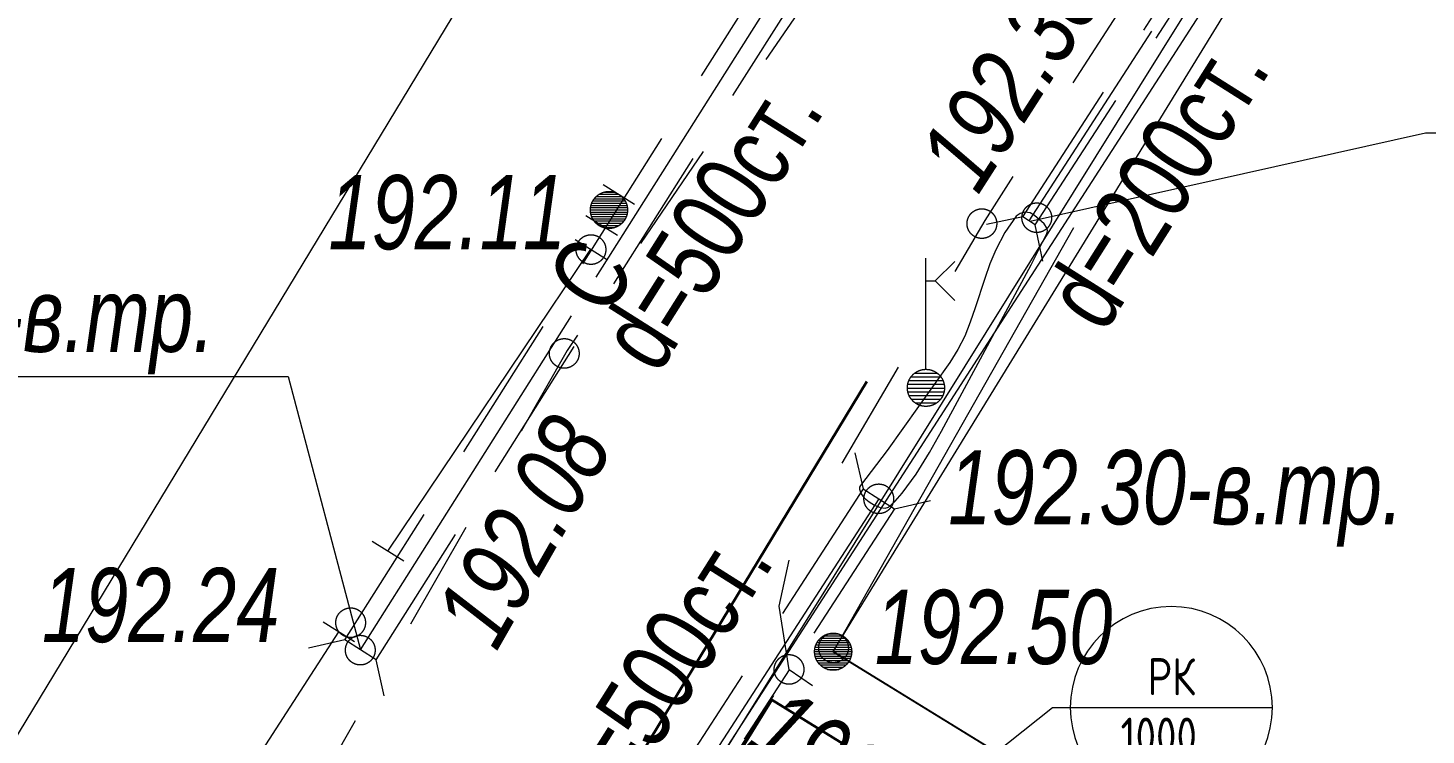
# Model space of a CAD drawing. Header units: millimetres. Extents: x -38151500 to -37084347, y -20520149 to -20417590.
# Drawn here: x -38101260 to -38082412, y -20466974 to -20457442 of the extents above; entities that cross this region are included whole.
import ezdxf
from ezdxf.xclip import XClip

# ---------------------------------------------------------------- set-up
doc = ezdxf.new("R2010")
doc.units = ezdxf.units.MM
doc.header["$MEASUREMENT"] = 0
doc.header["$XCLIPFRAME"] = 0
doc.linetypes.add('Новофедоровское_снт 28_07$0$l049', pattern=[3000, 2000, -1000])
doc.linetypes.add('Новофедоровское_снт 28_07$0$l189_2', pattern=[3000, 1500, -1500])
doc.layers.add('!!! ПОДОСНОВА', color=7, linetype='Continuous')
doc.layers.add('Дренаж выноски', color=7, linetype='Continuous')
for name, color, linetype, lineweight in [('Дренаж выноски_Ном._пера__21', 20, 'Continuous', 15), ('Новый_ГП_Граница участка_Ном._пера__1', 1, 'Continuous', 40), ('Новый_ГП_Дороги_проезды_Ном._пера__251', 250, 'Continuous', 40), ('Чертеж_1_Новофедоровское_снт 28_07$0$tp_отметки_новые_Ном._пера__253', 252, 'Continuous', 18), ('Чертеж_1_Новофедоровское_снт 28_07$0$tp_трубы под дорогой_Ном._пера__253', 252, 'Continuous', 18), ('Чертеж_1_Новофедоровское_снт 28_07$0$U_ТЕКСТ_БЕЛЫЙ_Ном._пера__253', 252, 'Continuous', 18), ('Чертеж_1_Новый_ГП_Топография_Ном._пера__253', 252, 'Continuous', 18), ('Чертеж_1_Новый_Новофедоровское_снт 28_07$0$tp_Дороги_Ном._пера__253', 252, 'Continuous', 18), ('Чертеж_1_Новый_Новофедоровское_снт 28_07$0$tp_канавы_Ном._пера__253', 252, 'Continuous', 18), ('Чертеж_1_Новый_Новофедоровское_снт 28_07$0$tp_ЛЭП нн_Ном._пера__253', 252, 'Continuous', 18), ('Чертеж_1_Новый_Новофедоровское_снт 28_07$0$tp_Ограждения ДЕР_Ном._пера__253', 252, 'Continuous', 18), ('Чертеж_1_Новый_Новофедоровское_снт 28_07$0$tp_Ограждения мет_Ном._пера__253', 252, 'Continuous', 18), ('Чертеж_1_Новый_Новофедоровское_снт 28_07$0$tp_Ограждения рабица_Ном._пера__253', 252, 'Continuous', 18), ('Чертеж_1_Новый_Новофедоровское_снт 28_07$0$tp_Ограждения_Ном._пера__253', 252, 'Continuous', 18), ('Чертеж_1_Новый_Новофедоровское_снт 28_07$0$tp_Ограждения_Ном._пера__7', 7, 'Continuous', 18), ('Чертеж_1_Новый_Новофедоровское_снт 28_07$0$tp_отметки_новые_Ном._пера__253', 252, 'Continuous', 18), ('Чертеж_1_Новый_Новофедоровское_снт 28_07$0$tp_отметки_новые_Ном._пера__7', 7, 'Continuous', 18), ('Чертеж_1_Новый_Новофедоровское_снт 28_07$0$tp_сооружения_Ном._пера__7', 7, 'Continuous', 18), ('Чертеж_1_Новый_Новофедоровское_снт 28_07$0$tp_трубы под дорогой_Ном._пера__253', 252, 'Continuous', 18), ('Чертеж_1_Новый_Новофедоровское_снт 28_07$0$U_Водосток_Ном._пера__253', 252, 'Continuous', 18), ('Чертеж_1_Новый_Новофедоровское_снт 28_07$0$U_Газопровод_Ном._пера__253', 252, 'Continuous', 18)]:
    doc.layers.add(name, color=color, linetype=linetype, lineweight=lineweight)
doc.styles.add('СГЕНЕРИР_СТИЛЬ_1', font='arial.ttf', dxfattribs={"width": 0.75})
doc.styles.add('СГЕНЕРИР_СТИЛЬ_3', font='arial.ttf', dxfattribs={"width": 0.749999})
doc.styles.add('СГЕНЕРИР_СТИЛЬ_6', font='')
doc.styles.get('СГЕНЕРИР_СТИЛЬ_6').set_extended_font_data('GOST_type_A')
doc.linetypes.add('МЕЖА', pattern='A,0,[6,генпплан 2025_06_18 dima вариант 21.Shx,S=39.68254,R=0,X=0,Y=0],-5480,0', length=5480)
doc.linetypes.add('Новофедоровское_снт 28_07$0$l474_2o', pattern='A,0,[3,генпплан 2025_06_18 dima вариант 21.Shx,S=31.746032,R=0,X=0,Y=0],-5000,0', length=5000)
doc.linetypes.add('Новофедоровское_снт 28_07$0$lm334', pattern='A,0,[4,генпплан 2025_06_18 dima вариант 21.Shx,S=79.365079,R=0,X=0,Y=0],-11000,0', length=11000)
doc.linetypes.add('Новофедоровское_снт 28_07$0$З ДЕРЕВ', pattern='A,0,[2,генпплан 2025_06_18 dima вариант 21.Shx,S=19.84127,R=0,X=0,Y=0.2],-2500,0', length=2500)
doc.linetypes.add('Новофедоровское_снт 28_07$0$ЗАБОР_СЕТКА', pattern='A,0,[1,генпплан 2025_06_18 dima вариант 21.Shx,S=39.68254,R=0,X=0,Y=0],-5000,0', length=5000)
doc.linetypes.add('Новофедоровское_снт 28_07$0$МЕЖА', pattern='A,0,[5,генпплан 2025_06_18 dima вариант 21.Shx,S=46.746032,R=0,X=0,Y=0],-6500,0', length=6500)

# ---------------------------------------------------------------- blocks, each defined once
blk = doc.blocks.new('Чертеж_1_1')
at = {"layer": 'Чертеж_1_Новый_ГП_Топография_Ном._пера__253', "color": 252, "linetype": 'Новофедоровское_снт 28_07$0$МЕЖА', "lineweight": 18, "flags": 128}
for points in [[(-38122200, -20517064), (-38122160, -20517000), (-38111673, -20499900), (-38085503, -20516708), (-38073942, -20500671), (-38064026, -20487867), (-38065780, -20480650), (-38067785, -20473503), (-38073278, -20475465), (-38076133, -20474628), (-38090404, -20465849), (-38080455, -20449640), (-38088064, -20444942), (-38129095, -20512686)], [(-38091230, -20466500), (-38071830, -20478480), (-38069360, -20474480), (-38064920, -20486530), (-38074650, -20500140), (-38073790, -20500700), (-38085150, -20516190), (-38085480, -20516730), (-38085750, -20516560), (-38110230, -20500980), (-38099550, -20483870), (-38101260, -20482750)]]:
    blk.add_lwpolyline(points, close=True, dxfattribs=at)
at = {"layer": 'Чертеж_1_Новый_Новофедоровское_снт 28_07$0$tp_Дороги_Ном._пера__253', "color": 252, "linetype": 'Новофедоровское_снт 28_07$0$l189_2', "lineweight": 18, "flags": 128}
for points in [[(-38090999, -20466094), (-38091133, -20465239), (-38090967, -20464466), (-38088357, -20460039), (-38076052, -20440842), (-38072990, -20437186), (-38071256, -20435998), (-38069140, -20435528), (-38068128, -20435446), (-38066138, -20435694), (-38064027, -20436711), (-38063227, -20437573)], [(-38088467, -20451967), (-38087634, -20452488), (-38093990, -20461790), (-38099672, -20471714), (-38100868, -20471463)]]:
    blk.add_lwpolyline(points, dxfattribs=at)
blk.add_lwpolyline([(-38092830, -20468926), (-38087898, -20472361), (-38086075, -20469524), (-38090999, -20466094)], close=True, dxfattribs=at)
at = {"layer": 'Чертеж_1_Новый_Новофедоровское_снт 28_07$0$tp_канавы_Ном._пера__253', "color": 252, "linetype": 'Continuous', "lineweight": 18, "flags": 128}
blk.add_lwpolyline([(-38089678, -20463139), (-38090037, -20463609), (-38090050, -20463634), (-38090052, -20463661), (-38090032, -20463719), (-38089985, -20463777), (-38089920, -20463831), (-38089846, -20463876), (-38089772, -20463906), (-38089706, -20463917), (-38089659, -20463904), (-38089567, -20463820), (-38089473, -20463715), (-38089286, -20463457), (-38089106, -20463167), (-38088944, -20462879), (-38087734, -20460634), (-38087523, -20460211), (-38087515, -20460178), (-38087521, -20460146), (-38087561, -20460084), (-38087690, -20459969), (-38087751, -20459935), (-38087820, -20459927), (-38087886, -20459942), (-38087937, -20459980), (-38088090, -20460198), (-38088213, -20460432), (-38088293, -20460623), (-38088362, -20460818), (-38088489, -20461213), (-38088556, -20461407), (-38088632, -20461597), (-38088722, -20461779), (-38088830, -20461951)], close=True, dxfattribs=at)
at = {"layer": 'Чертеж_1_Новый_Новофедоровское_снт 28_07$0$tp_ЛЭП нн_Ном._пера__253', "color": 252, "linetype": 'Continuous', "lineweight": 18, "flags": 128}
blk.add_lwpolyline([(-38124200, -20518699), (-38123089, -20517036), (-38102475, -20484194), (-38077438, -20444066), (-38076229, -20442473)], dxfattribs=at)
at = {"layer": 'Чертеж_1_Новый_Новофедоровское_снт 28_07$0$tp_Ограждения ДЕР_Ном._пера__253', "color": 252, "linetype": 'Новофедоровское_снт 28_07$0$З ДЕРЕВ', "lineweight": 18, "flags": 128}
for points in [[(-38096407, -20464494), (-38093673, -20460426)], [(-38100868, -20471463), (-38097071, -20465581)]]:
    blk.add_lwpolyline(points, dxfattribs=at)
at = {"layer": 'Чертеж_1_Новый_Новофедоровское_снт 28_07$0$tp_Ограждения мет_Ном._пера__253', "color": 252, "linetype": 'Новофедоровское_снт 28_07$0$l474_2o', "lineweight": 18, "flags": 128}
blk.add_lwpolyline([(-38087167, -20460137), (-38090405, -20465851)], dxfattribs=at)
at = {"layer": 'Чертеж_1_Новый_Новофедоровское_снт 28_07$0$tp_Ограждения рабица_Ном._пера__253', "color": 252, "linetype": 'Новофедоровское_снт 28_07$0$ЗАБОР_СЕТКА', "lineweight": 18, "flags": 128}
blk.add_lwpolyline([(-38090405, -20465851), (-38076133, -20474628), (-38073278, -20475465)], dxfattribs=at)
at = {"layer": 'Чертеж_1_Новый_Новофедоровское_снт 28_07$0$tp_Ограждения_Ном._пера__253', "color": 252, "linetype": 'Continuous', "lineweight": 18, "flags": 128}
for points in [[(-38093507, -20459551), (-38093083, -20459817)], [(-38093737, -20459971), (-38093314, -20460237)], [(-38093885, -20460293), (-38093461, -20460559)], [(-38096619, -20464361), (-38096195, -20464627)], [(-38097282, -20465448), (-38096859, -20465714)]]:
    blk.add_lwpolyline(points, dxfattribs=at)
at = {"layer": 'Чертеж_1_Новый_Новофедоровское_снт 28_07$0$tp_Ограждения_Ном._пера__7', "color": 7, "linetype": 'Continuous', "lineweight": 18}
for p, q in [((-38093644, -20459774), (-38093209, -20459774)), ((-38093625, -20459744), (-38093230, -20459744)), ((-38093598, -20459714), (-38093257, -20459714)), ((-38093559, -20459684), (-38093296, -20459684)), ((-38093488, -20459654), (-38093368, -20459654)), ((-38093676, -20459894), (-38093177, -20459894)), ((-38093675, -20459924), (-38093180, -20459924)), ((-38093674, -20459864), (-38093180, -20459864)), ((-38093670, -20459954), (-38093184, -20459954)), ((-38093669, -20459834), (-38093186, -20459834)), ((-38093658, -20459804), (-38093195, -20459804)), ((-38093660, -20459984), (-38093193, -20459984)), ((-38093646, -20460014), (-38093208, -20460014)), ((-38093628, -20460044), (-38093227, -20460044)), ((-38093602, -20460074), (-38093253, -20460074)), ((-38093565, -20460104), (-38093290, -20460104)), ((-38093501, -20460134), (-38093351, -20460134)), ((-38090466, -20465609), (-38090346, -20465609)), ((-38090647, -20465789), (-38090164, -20465789)), ((-38090636, -20465759), (-38090173, -20465759)), ((-38090622, -20465729), (-38090187, -20465729)), ((-38090603, -20465699), (-38090208, -20465699)), ((-38090576, -20465669), (-38090235, -20465669)), ((-38090537, -20465639), (-38090274, -20465639)), ((-38090654, -20465849), (-38090155, -20465849)), ((-38090653, -20465879), (-38090158, -20465879)), ((-38090652, -20465819), (-38090158, -20465819)), ((-38090648, -20465909), (-38090162, -20465909)), ((-38090638, -20465939), (-38090171, -20465939)), ((-38090624, -20465969), (-38090186, -20465969)), ((-38090606, -20465999), (-38090205, -20465999)), ((-38090580, -20466029), (-38090231, -20466029)), ((-38090543, -20466059), (-38090268, -20466059)), ((-38090479, -20466089), (-38090329, -20466089))]:
    blk.add_line(p, q, dxfattribs=at)
for centre in [(-38093427, -20459896), (-38090405, -20465851)]:
    blk.add_circle(centre, 250, dxfattribs=at)
at = {"layer": 'Чертеж_1_Новый_Новофедоровское_снт 28_07$0$tp_отметки_новые_Ном._пера__253', "color": 252, "linetype": 'Continuous', "lineweight": 18, "flags": 128}
for points in [[(-38075260, -20458862), (-38082420, -20458862), (-38087748, -20460053)], [(-38104996, -20462142), (-38097754, -20462142), (-38096778, -20465827)]]:
    blk.add_lwpolyline(points, dxfattribs=at)
at = {"layer": 'Чертеж_1_Новый_Новофедоровское_снт 28_07$0$tp_отметки_новые_Ном._пера__7', "color": 7, "linetype": 'Continuous', "lineweight": 18}
for centre in [(-38088400, -20460080), (-38087660, -20460000), (-38093670, -20460430), (-38094030, -20461830), (-38089790, -20463790), (-38096910, -20465460), (-38090400, -20465800), (-38096780, -20465830), (-38091000, -20466090)]:
    blk.add_circle(centre, 200, dxfattribs=at)
at = {"layer": 'Чертеж_1_Новый_Новофедоровское_снт 28_07$0$tp_сооружения_Ном._пера__7', "color": 7, "linetype": 'Continuous', "lineweight": 18}
for p, q in [((-38089154, -20462044), (-38089154, -20460544)), ((-38089031, -20460853), (-38088766, -20461118)), ((-38089383, -20462196), (-38088924, -20462196)), ((-38089354, -20462146), (-38088953, -20462146)), ((-38089305, -20462096), (-38089002, -20462096)), ((-38089403, -20462296), (-38088904, -20462296)), ((-38089399, -20462246), (-38088909, -20462246)), ((-38089398, -20462346), (-38088909, -20462346)), ((-38089382, -20462396), (-38088926, -20462396)), ((-38089352, -20462446), (-38088955, -20462446)), ((-38089301, -20462496), (-38089006, -20462496))]:
    blk.add_line(p, q, dxfattribs=at)
at = {"layer": 'Чертеж_1_Новый_Новофедоровское_снт 28_07$0$tp_сооружения_Ном._пера__7', "color": 7, "linetype": 'Continuous', "lineweight": 18, "flags": 128}
blk.add_lwpolyline([(-38089154, -20460853), (-38089031, -20460853), (-38088766, -20460589)], dxfattribs=at)
at = {"layer": 'Чертеж_1_Новый_Новофедоровское_снт 28_07$0$tp_сооружения_Ном._пера__7', "color": 7, "linetype": 'Continuous', "lineweight": 18}
blk.add_circle((-38089154, -20462294), 250, dxfattribs=at)
at = {"layer": 'Чертеж_1_Новый_Новофедоровское_снт 28_07$0$tp_трубы под дорогой_Ном._пера__253', "color": 252, "linetype": 'Новофедоровское_снт 28_07$0$l049', "lineweight": 18, "flags": 128}
for points in [[(-38087848, -20459988), (-38085362, -20456148)], [(-38096989, -20465693), (-38091037, -20456282)], [(-38087680, -20460097), (-38085194, -20456256)], [(-38096567, -20465961), (-38090615, -20456550)], [(-38090002, -20463656), (-38095206, -20471700)], [(-38089580, -20463924), (-38094784, -20471968)]]:
    blk.add_lwpolyline(points, dxfattribs=at)
at = {"layer": 'Чертеж_1_Новый_Новофедоровское_снт 28_07$0$tp_трубы под дорогой_Ном._пера__253', "color": 252, "linetype": 'Continuous', "lineweight": 18, "flags": 128}
for points in [[(-38087576, -20460586), (-38087680, -20460097), (-38087848, -20459988), (-38088337, -20460093)], [(-38090112, -20463168), (-38090002, -20463656), (-38089580, -20463924), (-38089092, -20463814)], [(-38096457, -20466447), (-38096567, -20465959), (-38096989, -20465692), (-38097477, -20465801)]]:
    blk.add_lwpolyline(points, dxfattribs=at)
at = {"layer": 'Чертеж_1_Новый_Новофедоровское_снт 28_07$0$U_Водосток_Ном._пера__253', "color": 252, "linetype": 'Continuous', "lineweight": 18, "flags": 128}
for points in [[(-38093600, -20460802), (-38090826, -20456416)], [(-38087764, -20460043), (-38086108, -20457484)], [(-38096778, -20465827), (-38093931, -20461325)], [(-38089790, -20463788), (-38092289, -20467651)]]:
    blk.add_lwpolyline(points, dxfattribs=at)
at = {"layer": 'Чертеж_1_Новый_Новофедоровское_снт 28_07$0$U_Газопровод_Ном._пера__253', "color": 252, "linetype": 'Новофедоровское_снт 28_07$0$lm334', "lineweight": 18, "flags": 128}
blk.add_lwpolyline([(-38123518, -20516227), (-38101070, -20481445), (-38080519, -20449601), (-38072402, -20437023), (-38072683, -20437169), (-38070353, -20435962), (-38065122, -20437583)], dxfattribs=at)
at = {"layer": 'Чертеж_1_Новофедоровское_снт 28_07$0$tp_отметки_новые_Ном._пера__253', "color": 252, "linetype": 'Continuous', "lineweight": 18, "char_height": 1000, "attachment_point": 7, "style": 'СГЕНЕРИР_СТИЛЬ_1'}
for s, insert, rotation in [('\\A1;{\\pql;\\fArial|b0|i1|c204|p0;\\W0.750000;192.38}', (-38088442, -20459714), 57.3407), ('\\A1;{\\pql;\\fArial|b0|i1|c204|p0;\\W0.750000;192.08}', (-38094934, -20465868), 60.2066), ('\\A1;{\\pql;\\fArial|b0|i1|c204|p0;\\W0.750000;192.48}', (-38091609, -20467118), 325.1394)]:
    blk.add_mtext(s, dxfattribs=dict(at, insert=insert, rotation=rotation))
for s, insert in [('\\A1;{\\pql;\\fArial|b0|i1|c204|p0;\\W0.750000;192.11}', (-38097210, -20460440)), ('\\A1;{\\pql;\\fArial|b0|i1|c204|p0;\\W0.750000;192.16-в.тр.}', (-38104881, -20462110)), ('\\A1;{\\pql;\\fArial|b0|i1|c204|p0;\\W0.750000;192.30-в.тр.}', (-38088854, -20464436)), ('\\A1;{\\pql;\\fArial|b0|i1|c204|p0;\\W0.750000;192.24}', (-38101073, -20465736)), ('\\A1;{\\pql;\\fArial|b0|i1|c204|p0;\\W0.750000;192.50}', (-38089845, -20466031))]:
    blk.add_mtext(s, dxfattribs=dict(at, insert=insert))
at = {"layer": 'Чертеж_1_Новофедоровское_снт 28_07$0$tp_трубы под дорогой_Ном._пера__253', "color": 252, "linetype": 'Continuous', "lineweight": 18, "char_height": 1000, "attachment_point": 7, "rotation": 57.6886, "style": 'СГЕНЕРИР_СТИЛЬ_3'}
for s, insert in [('\\A1;{\\pql;\\fArial|b0|i0|c204|p0;\\W0.749999;d=200ст.}', (-38086744, -20461584)), ('\\A1;{\\pql;\\fArial|b0|i0|c204|p0;\\W0.749999;d=500ст.}', (-38092758, -20462142)), ('\\A1;{\\pql;\\fArial|b0|i0|c204|p0;\\W0.749999;d=500ст.}', (-38093436, -20468221))]:
    blk.add_mtext(s, dxfattribs=dict(at, insert=insert))
at = {"layer": 'Чертеж_1_Новофедоровское_снт 28_07$0$U_ТЕКСТ_БЕЛЫЙ_Ном._пера__253', "color": 252, "linetype": 'Continuous', "lineweight": 18, "insert": (-38093444, -20461371), "char_height": 1000, "attachment_point": 7, "rotation": 57.6886, "style": 'СГЕНЕРИР_СТИЛЬ_3'}
blk.add_mtext('\\A1;{\\pql;\\fArial|b0|i0|c204|p0;\\W0.749999;С}', dxfattribs=at)
blk = doc.blocks.new('Выноска_6_1', base_point=(-38090830, -20469278))
at = {"layer": 'Дренаж выноски_Ном._пера__21', "color": 20, "linetype": 'Continuous', "lineweight": 15}
for p, q in [((-38090790, -20469247), (-38087448, -20466604)), ((-38087448, -20466604), (-38087208, -20466604)), ((-38087208, -20466604), (-38084484, -20466604))]:
    blk.add_line(p, q, dxfattribs=at)
at = {"layer": 'Дренаж выноски_Ном._пера__21', "color": 20, "linetype": 'Continuous', "lineweight": 15, "flags": 128}
blk.add_lwpolyline([(-38084484, -20466604, 1), (-38087208, -20466604, 1)], format="xyb", close=True, dxfattribs=at)
at = {"layer": 'Дренаж выноски_Ном._пера__21', "color": 20, "linetype": 'Continuous', "lineweight": 15}
blk.add_circle((-38090830, -20469278), 50, dxfattribs=at)
at = {"layer": 'Дренаж выноски_Ном._пера__21', "color": 20, "lineweight": 15, "insert": (-38085846, -20465938), "char_height": 500, "width": 2200, "attachment_point": 2, "line_spacing_factor": 0.961326, "style": 'СГЕНЕРИР_СТИЛЬ_6'}
blk.add_mtext('\\A1;{\\pqc;\\pt0,21000;\\fGOST_type_A|b0|i0|c0|p0;\\W1.000000;РК 1000\\fGOST_type_A|b0|i0|c0|p0;\\W1.000000;\\A1{\\H.66x;\\S^  ;}\\fGOST_type_A|b0|i0|c0|p0;\\W1.000000;\\fGOST_type_A|b0|i0|c0|p0;\\W1.000000;\\A1{\\H.66x;\\S^  ;}\\fGOST_type_A|b0|i0|c0|p0;\\W1.000000; \\fGOST_type_A|b0|i0|c0|p0;\\W1.000000;\\fGOST_type_A|b0|i0|c0|p0;\\W1.000000;\\fGOST_type_A|b0|i0|c0|p0;\\W1.000000;\\fGOST_type_A|b0|i0|c0|p0;\\W1.000000;\\fGOST_type_A|b0|i0|c0|p0;\\W1.000000;189,53 \\fGOST_type_A|b0|i0|c0|p0;\\W1.000000;\\A1{\\H.66x;\\S^  ;}\\fGOST_type_A|b0|i0|c0|p0;\\W1.000000;\\fGOST_type_A|b0|i0|c0|p0;\\W1.000000;\\A1{\\H.66x;\\S^  ;}\\fGOST_type_A|b0|i0|c0|p0;\\W1.000000;\\fGOST_type_A|b0|i0|c0|p0;\\W1.000000;\\fGOST_type_A|b0|i0|c0|p0;\\W1.000000;\\fGOST_type_A|b0|i0|c0|p0;\\W1.000000;\\fGOST_type_A|b0|i0|c0|p0;\\W1.000000;\\fGOST_type_A|b0|i0|c0|p0;\\W1.000000;\\fGOST_type_A|b0|i0|c0|p0;\\W1.000000;\\fGOST_type_A|b0|i0|c0|p0;\\W1.000000;\\fGOST_type_A|b0|i0|c0|p0;\\W1.000000;\\fGOST_type_A|b0|i0|c0|p0;\\W1.000000;\\fGOST_type_A|b0|i0|c0|p0;\\W1.000000;\\fGOST_type_A|b0|i0|c0|p0;\\W1.000000;\\fGOST_type_A|b0|i0|c0|p0;\\W1.000000;\\fGOST_type_A|b0|i0|c0|p0;\\W1.000000;\\fGOST_type_A|b0|i0|c0|p0;\\W1.000000;\\fGOST_type_A|b0|i0|c0|p0;\\W1.000000;\\fGOST_type_A|b0|i0|c0|p0;\\W1.000000;\\fGOST_type_A|b0|i0|c0|p0;\\W1.000000;\\fGOST_type_A|b0|i0|c0|p0;\\W1.000000;\\fGOST_type_A|b0|i0|c0|p0;\\W1.000000;\\fGOST_type_A|b0|i0|c0|p0;\\W1.000000;\\fGOST_type_A|b0|i0|c0|p0;\\W1.000000;\\fGOST_type_A|b0|i0|c0|p0;\\W1.000000;\\fGOST_type_A|b0|i0|c0|p0;\\W1.000000;\\fGOST_type_A|b0|i0|c0|p0;\\W1.000000;\\fGOST_type_A|b0|i0|c0|p0;\\W1.000000;\\fGOST_type_A|b0|i0|c0|p0;\\W1.000000;\\fGOST_type_A|b0|i0|c0|p0;\\W1.000000;\\fGOST_type_A|b0|i0|c0|p0;\\W1.000000;\\fGOST_type_A|b0|i0|c0|p0;\\W1.000000;\\fGOST_type_A|b0|i0|c0|p0;\\W1.000000;\\fGOST_type_A|b0|i0|c0|p0;\\W1.000000;\\fGOST_type_A|b0|i0|c0|p0;\\W1.000000;\\fGOST_type_A|b0|i0|c0|p0;\\W1.000000;\\fGOST_type_A|b0|i0|c0|p0;\\W1.000000;}', dxfattribs=at)

msp = doc.modelspace()

# ---------------------------------------------------------------- linework, layer by layer
at = {"layer": 'Новый_ГП_Граница участка_Ном._пера__1', "color": 1, "linetype": 'МЕЖА', "lineweight": 40}
msp.add_lwpolyline([(-38091230, -20466500), (-38071830, -20478480), (-38069360, -20474480), (-38064920, -20486530), (-38074650, -20500140), (-38073790, -20500700), (-38085150, -20516190), (-38085480, -20516730), (-38085750, -20516560), (-38110230, -20500980), (-38099550, -20483870), (-38101260, -20482750)], close=True, dxfattribs=at)
at = {"layer": 'Новый_ГП_Дороги_проезды_Ном._пера__251', "color": 250, "linetype": 'Continuous', "lineweight": 40}
msp.add_lwpolyline([(-38089951, -20462208), (-38094138, -20469125, 0.372191), (-38093914, -20470414), (-38093720, -20470535)], format="xyb", dxfattribs=at)

# ---------------------------------------------------------------- block references
at = {"layer": '!!! ПОДОСНОВА', "color": 252, "linetype": 'Continuous', "lineweight": 40}
ref = msp.add_blockref('Чертеж_1_1', (0, 0), dxfattribs=at)
XClip(ref).set_block_clipping_path([(-38156773.930035077, -20418838.4532491304), (-38156773.930035077, -20510095.8116091713), (-38134193.3603857011, -20510095.8116091713), (-38128800.2227013633, -20521215.6831232607), (-38043434.3590716273, -20521215.6831232607), (-38043434.3590716273, -20418721.7424019799)])
at = {"layer": 'Дренаж выноски', "color": 20, "linetype": 'Continuous', "lineweight": 15}
msp.add_blockref('Выноска_6_1', (-38090830, -20469278), dxfattribs=at)

doc.saveas('drawing.dxf')
